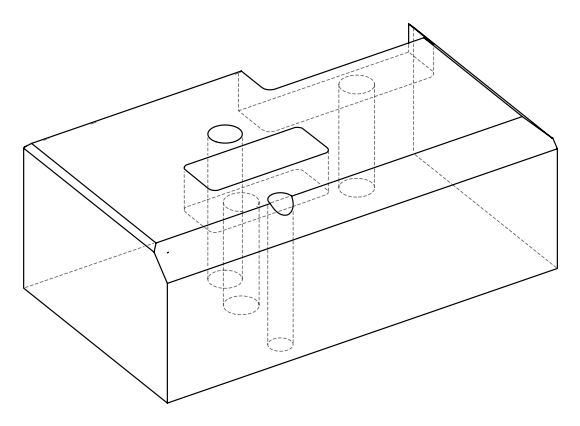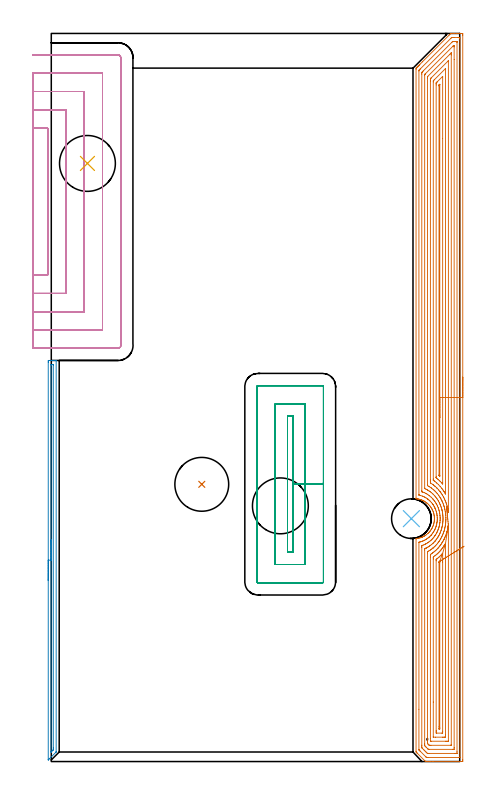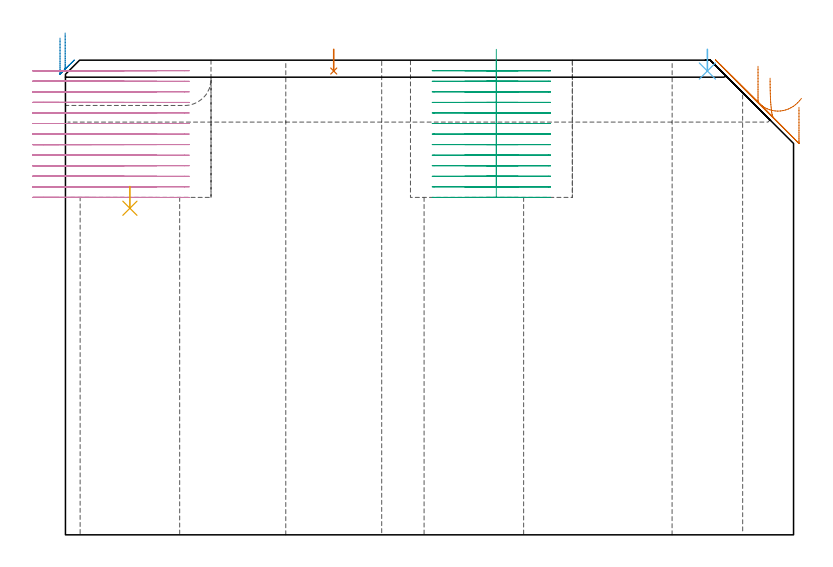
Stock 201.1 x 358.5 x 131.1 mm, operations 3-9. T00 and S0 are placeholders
(PLAN: 21 operations, 13 tool changes, 106.5 min)
(1 AREA_MILL | FG_CHAMFER_SURFACE | UGT0205_001 | 3.04 min | 2054 mm3)
(2 AREA_MILL_1 | FG_CHAMFER_SURFACE_1 | UGT0205_001 | 9.06 min | 28883 mm3)
(3 AREA_MILL_2 | FG_CHAMFER_SURFACE_2 | UGT0205_001 | 25.26 min | 92489 mm3)
(4 AREA_MILL_3 | FG_CHAMFER_SURFACE_3 | UGT0205_001 | 3.28 min | 1498 mm3)
(5 MILL_RECTANGULAR_POCKET | POCKET_RECTANGULAR_STRAIGHT | NXT0201_011 | Follow Part, ap 3, ae 75% | 16.88 min | 183505 mm3)
(6 MILL_SLOT | SLOT_PARTIAL_RECTANGULAR | NXT0201_011 | Follow Part, ap 3, ae 75% | 44.08 min | 234664 mm3)
(7 SPOT_DRILL | STEP1HOLE | NXT0321_9005460120000 | 0.06 min | 189 mm3)
(8 SPOT_DRILL_1 | STEP1HOLE_1 | NXT0321_9005460120000 | 0.05 min | 132 mm3)
(9 SPOT_DRILL_2 | STEP1HOLE_2 | NXT0321_9005460120000 | 0.05 min | 174 mm3)
(10 SPOT_DRILL_3 | STEP1HOLE_3 | NXT0321_9005460120000 | 0.06 min | 194 mm3)
(11 DRILL_THROUGH_HOLE_INTO_CENTER | STEP1HOLE | NXT0301_065 | 0.4 min | 6294 mm3)
(12 DRILL_TO_ENLARGE_THROUGH_HOLE | STEP1HOLE | UGT0301_390 | 0.43 min | 48818 mm3)
(13 DRILL_BLIND_HOLE_INTO_CENTER | STEP1HOLE_1 | NXT0301_041 | 0.05 min | 282 mm3)
(14 GUN_DRILL_THROUGH_HOLE | STEP1HOLE_1 | UGT0307_002 | 0.62 min | 3402 mm3)
(15 SPADE_DRILL_TO_ENLARGE_THROUGH_HOLE | STEP1HOLE_1 | UGT0306_010 | 0.56 min | 34786 mm3)
(16 DRILL_BLIND_HOLE_INTO_CENTER_1 | STEP1HOLE_2 | NXT0301_041 | 0.05 min | 285 mm3)
(17 GUN_DRILL_THROUGH_HOLE_1 | STEP1HOLE_2 | UGT0307_002 | 0.59 min | 3414 mm3)
(18 SPADE_DRILL_TO_ENLARGE_THROUGH_HOLE_1 | STEP1HOLE_2 | UGT0306_007 | 0.55 min | 24118 mm3)
(19 DRILL_TO_ENLARGE_THROUGH_HOLE_1 | STEP1HOLE_2 | UGT0301_388 | 0.57 min | 44264 mm3)
(20 DRILL_THROUGH_HOLE_INTO_CENTER_1 | STEP1HOLE_3 | NXT0301_065 | 0.4 min | 6315 mm3)
(21 DRILL_TO_ENLARGE_THROUGH_HOLE_2 | STEP1HOLE_3 | UGT0301_390 | 0.43 min | 48801 mm3)
(TOOL UGT0205_001 | Chamfer Mill 20 x 3 x 45 deg. | D20 FL50 Z2)
(TOOL NXT0201_011 | ENDMILL 12mm [2P460-1200-NA 1630] | D12 FL38 Z6)
(TOOL NXT0321_9005460120000 | NC Spot Drill, 142deg, 12mm, Carbide, Uncoated | D12 PA142 FL30 Z2)
(TOOL NXT0301_065 | Carbide Drill 9.4mm [860.1-0940-075A1-MM 2214] | D9.4 PA140 FL98 Z2)
(TOOL UGT0301_390 | Twist Drill 27.5 mm | D27.5 PA118 FL165 Z2)
(TOOL NXT0301_041 | Carbide Drill 7mm [860.1-0700-035A1-MM 2214] | D7 PA140 FL53 Z2)
(TOOL UGT0307_002 | Gun Drill 6 mm | D6 PA130 FL24 Z1)
(TOOL UGT0306_010 | Spade Drill 19.5mm | D19.5 PA132 FL10 Z2)
(TOOL UGT0306_007 | Spade Drill 16.5mm | D16.5 PA132 FL10 Z2)
(TOOL UGT0301_388 | Twist Drill 26.5 mm | D26.5 PA118 FL165 Z2)
(OP 3 AREA_MILL_2)
G17 G21 G94 G90
T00 M6
G54
G17 G0 G90 X202.6 Y189.25 S1061 M3
G43 Z141.1 H0
Z118.1
G94 G1 Y189.212 Z117.228 F250.
Y189.098 Z116.363
Y188.909 Z115.512
Y188.647 Z114.68
Y188.313 Z113.874
Y187.91 Z113.1
Y187.442 Z112.364
Y186.91 Z111.672
Y186.321 Z111.029
Y185.678 Z110.44
Y184.986 Z109.908
Y184.25 Z109.44
Y183.476 Z109.037
Y182.67 Z108.703
Y181.838 Z108.441
Y180.987 Z108.252
Y180.122 Z108.138
Y179.25 Z108.1
Y1.036
X202.599 Y0.616 Z108.101
X202.595 Y0.148 Z108.103
X202.592 Y0.009 Z108.106
X202.133 Y0. Z108.565
X188.011 Z122.684
X186.58 Z124.117
X185.363 Z125.331
X184.54 Z126.159
X184.481 Z126.218
X184.309 Y0.001 Z126.389
X184.28 Y0.02 Z126.42
X183.981 Y0.318 Z126.717
X180.068 Y4.232 Z130.632
X179.975 Y4.324 Z130.722
X179.746 Y4.555 Z130.948
X179.598 Y4.706 Z131.082
X179.6 Y5.081 Z131.1
Y109.583
X179.603 Y109.773 Z131.089
X179.837 Y109.809 Z130.857
X179.959 Y109.824 Z130.737
X180.068 Y109.84 Z130.631
X180.161 Y109.853 Z130.538
X180.372 Y109.884 Z130.327
X180.813 Y109.966 Z129.887
X181.251 Y110.067 Z129.448
X181.692 Y110.192 Z129.008
X181.833 Y110.239 Z128.867
X182.13 Y110.338 Z128.57
X182.497 Y110.476 Z128.202
X182.592 Y110.512 Z128.106
X182.715 Y110.568 Z127.98
X182.818 Y110.615 Z127.88
X183.009 Y110.701 Z127.691
X183.152 Y110.773 Z127.548
X183.452 Y110.925 Z127.248
X183.598 Y111.008 Z127.101
X183.887 Y111.172 Z126.811
X184.039 Y111.267 Z126.658
X184.259 Y111.404 Z126.439
X184.616 Y111.667 Z126.081
X184.766 Y111.776 Z125.932
X185.404 Y112.297 Z125.296
X185.645 Y112.523 Z125.054
X185.965 Y112.85 Z124.735
X186.209 Y113.118 Z124.491
X186.274 Y113.19 Z124.426
X186.489 Y113.453 Z124.209
X186.523 Y113.495 Z124.174
X186.71 Y113.751 Z123.989
X186.951 Y114.083 Z123.746
X187.183 Y114.443 Z123.514
X187.214 Y114.495 Z123.482
X187.402 Y114.809 Z123.296
X187.493 Y114.975 Z123.206
X187.709 Y115.419 Z122.988
X187.908 Y115.868 Z122.791
X188.074 Y116.313 Z122.62
X188.225 Y116.761 Z122.469
X188.268 Y116.895 Z122.43
X188.281 Y116.936 Z122.417
X188.369 Y117.294 Z122.327
X188.448 Y117.653 Z122.249
X188.527 Y118.099 Z122.172
X188.584 Y118.546 Z122.11
X188.612 Y118.864 Z122.085
X188.623 Y118.992 Z122.073
X188.624 Y119.024 Z122.072
X188.627 Y119.098 Z122.069
X188.633 Y119.283 Z122.057
X188.636 Y119.354 Z122.056
Y119.356
Y119.39 Z122.054
X188.639 Y119.399 Z122.056
Y119.407
X188.641 Y119.439 Z122.055
X188.639 Y119.668 Z122.054
X188.638 Y119.885 Z122.059
X188.618 Y120.279 Z122.08
X188.617 Y120.303 Z122.082
X188.614 Y120.331
X188.611 Y120.354 Z122.083
X188.571 Y120.778 Z122.126
X188.525 Y121.107 Z122.174
X188.508 Y121.224 Z122.191
X188.422 Y121.671 Z122.277
X188.319 Y122.117 Z122.379
X188.31 Y122.152 Z122.388
X188.281 Y122.264 Z122.417
X188.196 Y122.534 Z122.5
X188.164 Y122.638 Z122.533
X188.035 Y123.01 Z122.662
X187.856 Y123.458 Z122.844
X187.653 Y123.902 Z123.043
X187.5 Y124.203 Z123.2
X187.403 Y124.391 Z123.297
X187.286 Y124.595 Z123.413
X187.163 Y124.795 Z123.535
X186.86 Y125.246 Z123.839
X186.524 Y125.71 Z124.176
X186.181 Y126.106 Z124.518
X186.142 Y126.152 Z124.557
X185.745 Y126.58 Z124.954
X185.645 Y126.679 Z125.054
X185.193 Y127.081 Z125.507
X185.111 Y127.148 Z125.588
X184.922 Y127.303 Z125.774
X184.766 Y127.433 Z125.933
X184.75 Y127.446 Z125.95
X184.715 Y127.473 Z125.985
X184.305 Y127.759 Z126.394
X183.887 Y128.029 Z126.812
X183.598 Y128.196 Z127.098
X183.587 Y128.202 Z127.109
X183.335 Y128.339 Z127.363
X183.286 Y128.366 Z127.413
X183.008 Y128.5 Z127.691
X182.715 Y128.628 Z127.983
X182.571 Y128.691 Z128.128
X182.321 Y128.786 Z128.378
X182.13 Y128.858 Z128.569
X181.833 Y128.951 Z128.867
X181.251 Y129.132 Z129.449
X180.986 Y129.201 Z129.713
X180.72 Y129.259 Z129.979
X180.435 Y129.307 Z130.264
X180.372 Y129.318 Z130.327
X180.068 Y129.363 Z130.628
X180.009 Y129.372 Z130.687
X179.91 Y129.383 Z130.786
X179.615 Y129.423 Z131.079
X179.604 Y129.426 Z131.09
X179.6 Y129.679 Z131.1
Y340.914
X179.607 Y341.401 Z131.093
X179.634 Y341.435 Z131.065
X180.068 Y341.869 Z130.629
X180.127 Y341.927 Z130.572
X180.305 Y342.105 Z130.394
X180.362 Y342.163 Z130.335
X180.417 Y342.218 Z130.282
X180.602 Y342.403 Z130.097
X180.656 Y342.457 Z130.041
X180.708 Y342.509 Z129.991
X180.9 Y342.701 Z129.799
X180.95 Y342.752 Z129.747
X180.999 Y342.799 Z129.7
X181.198 Y342.998 Z129.501
X181.244 Y343.046 Z129.453
X181.29 Y343.09 Z129.409
X181.496 Y343.296 Z129.203
X182.743 Y344.544 Z127.956
X195.954 Y357.756 Z114.743
X196.434 Y358.234 Z114.266
X196.683 Y358.48 Z114.017
X196.709 Y358.499 Z113.989
X197.075 Y358.5 Z113.625
X197.934 Z112.765
X198.602 Z112.094
X199.819 Z110.879
X201.25 Z109.446
X201.858 Z108.838
X202.133 Y358.497 Z108.564
X202.591 Y358.491 Z108.105
X202.594 Y358.352 Z108.103
X202.599 Y357.885 Z108.101
X202.6 Y357.411 Z108.1
Y179.25
X201.186 Z109.514
X201.185 Y2.091 Z109.515
X201.184 Y2.04 Z109.516
X201.182 Y2.015 Z109.518
X201.18 Y2.011 Z109.52
X201.161 Y2.008 Z109.539
X200.763 Y2.001 Z109.937
X185.363 Y2. Z125.337
X184.876 Y2.002 Z125.824
X184.779 Y2.007 Z125.921
X184.756 Y2.01 Z125.944
X184.698 Y2.061 Z126.002
X184.612 Y2.142 Z126.088
X184.481 Y2.27 Z126.219
X184.348 Y2.402 Z126.352
X181.668 Y5.081 Z129.032
X181.5 Y5.251 Z129.2
X181.152 Y5.606 Z129.548
X181.051 Y5.71 Z129.649
X181.021 Y5.759 Z129.679
X181.019 Y5.807 Z129.681
X181.015 Y5.909 Z129.685
X181.014 Y25.727 Z129.686
X181.015 Y107.796 Z129.685
X181.016 Y107.9 Z129.684
X181.019 Y107.95 Z129.681
X181.02 Y107.97 Z129.68
X181.053 Y107.984 Z129.647
X181.319 Y108.055 Z129.381
X181.523 Y108.11 Z129.177
X181.833 Y108.202 Z128.867
X182.201 Y108.317 Z128.499
X182.715 Y108.495 Z127.985
X182.856 Y108.547 Z127.844
X183.202 Y108.689 Z127.498
X183.472 Y108.817 Z127.228
X183.598 Y108.881 Z127.102
X184.053 Y109.122 Z126.647
X184.481 Y109.364 Z126.219
X184.617 Y109.445 Z126.083
X184.836 Y109.583 Z125.864
X185.143 Y109.805 Z125.557
X185.363 Y109.97 Z125.337
X185.645 Y110.191 Z125.055
X185.999 Y110.476 Z124.701
X186.132 Y110.591 Z124.568
X186.246 Y110.696 Z124.454
X186.584 Y111.027 Z124.116
X186.918 Y111.369 Z123.782
X187.019 Y111.48 Z123.681
X187.128 Y111.606 Z123.572
X187.423 Y111.964 Z123.277
X187.651 Y112.262 Z123.049
X187.803 Y112.472 Z122.897
X188.011 Y112.768 Z122.689
X188.164 Y113.001 Z122.536
X188.26 Y113.155 Z122.44
X188.497 Y113.557 Z122.203
X188.758 Y114.048 Z121.942
X188.786 Y114.103 Z121.914
X188.803 Y114.14 Z121.897
X188.894 Y114.331 Z121.806
X189.077 Y114.756 Z121.623
X189.154 Y114.942 Z121.546
X189.326 Y115.397 Z121.374
X189.479 Y115.835 Z121.221
X189.521 Y115.964 Z121.179
X189.55 Y116.064 Z121.15
X189.726 Y116.728 Z120.974
X189.732 Y116.75 Z120.968
X189.736 Y116.768 Z120.964
X189.776 Y116.954 Z120.924
X189.878 Y117.518 Z120.822
X189.894 Y117.621 Z120.806
X189.984 Y118.304 Z120.716
X190.001 Y118.514 Z120.699
X190.041 Y119.139 Z120.659
X190.05 Y119.407 Z120.65
X190.043 Y120.03 Z120.657
X190.029 Y120.301 Z120.671
X189.972 Y120.996 Z120.728
X189.949 Y121.194 Z120.751
X189.894 Y121.575 Z120.806
X189.815 Y122.048 Z120.885
X189.808 Y122.087 Z120.892
X189.776 Y122.245 Z120.924
X189.595 Y122.98 Z121.105
X189.517 Y123.243 Z121.183
X189.304 Y123.873 Z121.396
X188.982 Y124.677 Z121.718
X188.942 Y124.767 Z121.758
X188.894 Y124.868 Z121.806
X188.487 Y125.66 Z122.213
X188.311 Y125.962 Z122.389
X188.011 Y126.432 Z122.689
X187.93 Y126.553 Z122.77
X187.736 Y126.831 Z122.964
X187.247 Y127.446 Z123.453
X187.128 Y127.583 Z123.572
X186.422 Y128.339 Z124.278
X186.246 Y128.498 Z124.454
X185.858 Y128.836 Z124.842
X185.386 Y129.232 Z125.314
X185.363 Y129.25 Z125.337
X185.304 Y129.292 Z125.396
X184.481 Y129.834 Z126.219
X183.981 Y130.126 Z126.719
X183.598 Y130.318 Z127.102
X183.239 Y130.489 Z127.461
X182.715 Y130.697 Z127.985
X181.861 Y130.99 Z128.839
X181.019 Y131.247 Z129.681
X181.018 Y131.254 Z129.682
X181.016 Y131.278 Z129.684
X181.015 Y131.329 Z129.685
X181.014 Y131.433 Z129.686
X181.015 Y340.021 Z129.685
X181.019 Y340.228 Z129.681
X181.021 Y340.33 Z129.679
X181.033 Y340.372 Z129.667
X181.064 Y340.405 Z129.636
X181.257 Y340.604 Z129.443
X181.564 Y340.914 Z129.136
X181.699 Y341.05 Z129.001
X196.837 Y356.187 Z113.863
X197.106 Y356.447 Z113.594
X197.146 Y356.485 Z113.554
X197.202 Y356.49 Z113.498
X197.325 Y356.497 Z113.375
X197.72 Y356.499 Z112.98
X198.205 Y356.5 Z112.495
X199.97 Z110.73
X200.367 Y356.499 Z110.333
X200.856 Y356.497 Z109.844
X201.078 Y356.49 Z109.622
X201.179 Y356.476 Z109.521
X201.185 Y356.164 Z109.515
Y356.098
X201.186 Y179.25 Z109.514
X199.772 Z110.928
X199.771 Y4.791 Z110.929
X199.769 Y4.188 Z110.931
X199.766 Y4.044 Z110.934
X199.765 Y4.016 Z110.935
X199.732 Y4.01 Z110.968
X199.668 Y4.003 Z111.032
X199.485 Y4.001 Z111.215
X198.788 Y4. Z111.912
X186.246 Z124.454
X185.546 Y4.003 Z125.154
X185.363 Y4.01 Z125.337
X185.19 Y4.021 Z125.51
X185.015 Y4.188 Z125.685
X184.481 Y4.719 Z126.219
X184.118 Y5.081 Z126.582
X183.598 Y5.601 Z127.102
X183.225 Y5.975 Z127.475
X182.715 Y6.487 Z127.985
X182.527 Y6.68 Z128.173
X182.435 Y6.776 Z128.265
X182.434 Y6.868 Z128.266
X182.43 Y7.156 Z128.27
X182.429 Y7.761 Z128.271
X182.428 Y8.051 Z128.272
X182.429 Y105.406 Z128.271
X182.432 Y106.01 Z128.268
X182.434 Y106.294 Z128.266
X182.442 Y106.324 Z128.258
X182.47 Y106.337 Z128.23
X182.54 Y106.364 Z128.16
X182.715 Y106.429 Z127.985
X183.057 Y106.558 Z127.643
X183.598 Y106.773 Z127.102
X183.689 Y106.811 Z127.011
X183.891 Y106.903 Z126.809
X184.282 Y107.104 Z126.418
X184.481 Y107.212 Z126.219
X184.851 Y107.421 Z125.849
X185.363 Y107.723 Z125.337
X185.408 Y107.751 Z125.292
X185.476 Y107.796 Z125.224
X185.919 Y108.126 Z124.781
X186.246 Y108.378 Z124.454
X186.637 Y108.689 Z124.063
X186.903 Y108.918 Z123.797
X187.128 Y109.127 Z123.572
X187.358 Y109.35 Z123.342
X187.589 Y109.583 Z123.111
X187.793 Y109.803 Z122.907
X188.011 Y110.045 Z122.689
X188.208 Y110.277 Z122.492
X188.37 Y110.476 Z122.33
X188.596 Y110.776 Z122.104
X188.894 Y111.179 Z121.806
X188.972 Y111.29 Z121.728
X189.025 Y111.369 Z121.675
X189.318 Y111.832 Z121.382
X189.577 Y112.262 Z121.123
X189.649 Y112.391 Z121.051
X189.776 Y112.63 Z120.924
X189.95 Y112.979 Z120.75
X190.034 Y113.155 Z120.666
X190.229 Y113.59 Z120.471
X190.42 Y114.048 Z120.28
X190.488 Y114.221 Z120.212
X190.659 Y114.682 Z120.041
X190.724 Y114.875 Z119.976
X190.746 Y114.942 Z119.954
X190.852 Y115.291 Z119.848
X190.926 Y115.564 Z119.774
X190.995 Y115.835 Z119.705
X191.102 Y116.279 Z119.598
X191.19 Y116.728 Z119.51
X191.246 Y117.026 Z119.454
X191.332 Y117.621 Z119.368
X191.357 Y117.808 Z119.343
X191.423 Y118.514 Z119.277
X191.431 Y118.626 Z119.269
X191.466 Y119.407 Z119.234
X191.467 Y119.483 Z119.233
X191.449 Y120.301 Z119.251
X191.445 Y120.398 Z119.255
X191.379 Y121.194 Z119.321
X191.361 Y121.377 Z119.339
X191.261 Y122.087 Z119.439
X191.199 Y122.434 Z119.501
X191.087 Y122.98 Z119.613
X190.943 Y123.586 Z119.757
X190.863 Y123.873 Z119.837
X190.659 Y124.518 Z120.041
X190.572 Y124.767 Z120.128
X190.522 Y124.905 Z120.178
X190.207 Y125.66 Z120.493
X190.081 Y125.944 Z120.619
X189.791 Y126.538 Z120.909
X189.776 Y126.567 Z120.924
X189.594 Y126.904 Z121.106
X189.463 Y127.129 Z121.237
X189.267 Y127.446 Z121.433
X188.894 Y128.009 Z121.806
X188.656 Y128.339 Z122.044
X188.371 Y128.704 Z122.329
X188.011 Y129.149 Z122.689
X187.938 Y129.232 Z122.762
X187.128 Y130.078 Z123.572
X187.079 Y130.126 Z123.621
X186.246 Y130.836 Z124.454
X186.146 Y130.918 Z124.554
X186.016 Y131.019 Z124.684
X185.363 Y131.458 Z125.337
X185.095 Y131.635 Z125.605
X184.637 Y131.912 Z126.063
X184.481 Y131.997 Z126.219
X184.301 Y132.093 Z126.399
X183.598 Y132.418 Z127.102
X182.781 Y132.738 Z127.919
X182.715 Y132.761 Z127.985
X182.584 Y132.805 Z128.116
X182.465 Y132.854 Z128.235
X182.435 Y132.869 Z128.265
X182.433 Y132.882 Z128.267
X182.431 Y132.956 Z128.269
X182.429 Y133.106 Z128.271
X182.428 Y133.408 Z128.272
X182.429 Y338.524 Z128.271
X182.433 Y339.128 Z128.267
X182.436 Y339.272 Z128.264
X182.444 Y339.333 Z128.256
X182.477 Y339.369 Z128.223
X182.715 Y339.614 Z127.985
X182.917 Y339.817 Z127.783
X183.12 Y340.021 Z127.58
X197.123 Y354.023 Z113.577
X197.415 Y354.312 Z113.285
X197.572 Y354.461 Z113.128
X197.628 Y354.49 Z113.072
X197.72 Y354.492 Z112.98
X198.417 Y354.5 Z112.283
X198.602 Z112.098
X199.3 Y354.499 Z111.4
X199.485 Y354.496 Z111.215
X199.67 Y354.49 Z111.03
X199.765 Y354.477 Z110.935
X199.768 Y354.408 Z110.932
X199.77 Y354.312 Z110.93
X199.771 Y354.022 Z110.929
X199.772 Y179.25 Z110.928
X198.357 Z112.343
Y6.868
X198.353 Y6.226 Z112.347
X198.35 Y6.017 Z112.35
X198.148 Y6.01 Z112.552
X197.72 Y6. Z112.98
X197.694 Z113.006
X186.221 Z124.479
X185.792 Y6.003 Z124.908
X185.685 Y6.007 Z125.015
X185.66 Y6.01 Z125.04
X185.627 Y6.034 Z125.073
X185.556 Y6.099 Z125.144
X185.363 Y6.287 Z125.337
X184.781 Y6.868 Z125.919
X184.481 Y7.169 Z126.219
X183.893 Y7.761 Z126.807
X183.854 Y7.806 Z126.846
X183.85 Y7.843 Z126.85
X183.846 Y7.922 Z126.854
X183.844 Y8.084 Z126.856
X183.843 Y8.406 Z126.857
Y8.654
Y104.224
X183.845 Y104.546 Z126.855
X183.849 Y104.707 Z126.851
X183.851 Y104.78 Z126.849
X183.905 Y104.806 Z126.795
X184.481 Y105.077 Z126.219
X184.507 Y105.09 Z126.193
X184.561 Y105.117 Z126.139
X185.084 Y105.399 Z125.616
X185.363 Y105.556 Z125.337
X185.646 Y105.724 Z125.054
X186.111 Y106.01 Z124.589
X186.191 Y106.066 Z124.509
X186.246 Y106.106 Z124.454
X186.696 Y106.447 Z124.004
X187.128 Y106.78 Z123.572
X187.196 Y106.834 Z123.504
X187.281 Y106.903 Z123.419
X187.676 Y107.242 Z123.024
X188.011 Y107.554 Z122.689
X188.133 Y107.672 Z122.567
X188.258 Y107.796 Z122.442
X188.568 Y108.126 Z122.132
X188.894 Y108.479 Z121.806
X188.991 Y108.59 Z121.709
X189.074 Y108.689 Z121.626
X189.386 Y109.084 Z121.314
X189.776 Y109.6 Z120.924
X190.128 Y110.119 Z120.572
X190.36 Y110.476 Z120.34
X190.475 Y110.662 Z120.225
X190.659 Y110.972 Z120.041
X190.799 Y111.227 Z119.901
X190.874 Y111.369 Z119.826
X191.099 Y111.817 Z119.601
X191.311 Y112.262 Z119.389
X191.383 Y112.422 Z119.317
X191.541 Y112.785 Z119.159
X191.648 Y113.047 Z119.052
X191.69 Y113.155 Z119.01
X191.886 Y113.7 Z118.814
X192.006 Y114.048 Z118.694
X192.109 Y114.367 Z118.591
X192.273 Y114.942 Z118.427
X192.305 Y115.062 Z118.395
X192.424 Y115.537 Z118.276
X192.477 Y115.781 Z118.223
X192.488 Y115.835 Z118.212
X192.617 Y116.533 Z118.083
X192.647 Y116.728 Z118.053
X192.73 Y117.311 Z117.97
X192.766 Y117.621 Z117.934
X192.811 Y118.122 Z117.889
X192.84 Y118.514 Z117.86
X192.861 Y118.965 Z117.839
X192.878 Y119.407 Z117.822
X192.872 Y119.847 Z117.828
X192.862 Y120.301 Z117.838
X192.835 Y120.778 Z117.865
X192.802 Y121.194 Z117.898
X192.749 Y121.758 Z117.951
X192.703 Y122.087 Z117.997
X192.593 Y122.81 Z118.107
X192.561 Y122.98 Z118.139
X192.424 Y123.66 Z118.276
X192.374 Y123.873 Z118.326
X192.357 Y123.941 Z118.343
X192.233 Y124.41 Z118.467
X192.129 Y124.767 Z118.571
X191.99 Y125.205 Z118.71
X191.835 Y125.66 Z118.865
X191.541 Y126.41 Z119.159
X191.483 Y126.553 Z119.217
X191.441 Y126.655 Z119.259
X191.204 Y127.162 Z119.496
X191.062 Y127.446 Z119.638
X190.659 Y128.23 Z120.041
X190.597 Y128.339 Z120.103
X190.507 Y128.493 Z120.193
X190.021 Y129.232 Z120.679
X189.776 Y129.587 Z120.924
X189.368 Y130.126 Z121.332
X188.894 Y130.708 Z121.806
X188.605 Y131.019 Z122.095
X188.011 Y131.637 Z122.689
X187.714 Y131.912 Z122.986
X187.128 Y132.412 Z123.572
X186.646 Y132.805 Z124.054
X186.246 Y133.078 Z124.454
X185.876 Y133.324 Z124.824
X185.363 Y133.649 Z125.337
X185.283 Y133.698 Z125.417
X184.761 Y133.976 Z125.939
X184.481 Y134.113 Z126.219
X183.887 Y134.399 Z126.813
X183.849 Y134.418 Z126.851
X183.847 Y134.443 Z126.853
X183.845 Y134.499 Z126.855
X183.843 Y134.591 Z126.857
Y337.987
X183.845 Y338.235 Z126.855
X183.847 Y338.274 Z126.853
X183.85 Y338.29 Z126.85
X183.865 Y338.308 Z126.835
X183.925 Y338.374 Z126.775
X184.018 Y338.469 Z126.682
X184.134 Y338.585 Z126.566
X197.72 Y352.17 Z112.98
X197.898 Y352.345 Z112.802
X197.985 Y352.426 Z112.715
X198.057 Y352.49 Z112.643
X198.159 Z112.541
X198.351 Y352.477 Z112.349
X198.353 Y352.313 Z112.347
X198.356 Y351.881 Z112.344
X198.357 Y345.62 Z112.343
Y179.25
X196.943 Z113.757
Y8.439
X196.94 Y8.224 Z113.76
X196.936 Y8.081 Z113.764
X196.931 Y8.009 Z113.769
X196.917 Y8.007 Z113.783
X196.837 Y8.004 Z113.863
X196.6 Y8.001 Z114.1
X186.892 Y8. Z123.808
X186.246 Y8.004 Z124.454
X186.154 Y8.007 Z124.546
X186.099 Y8.011 Z124.601
X186.05 Y8.057 Z124.65
X185.849 Y8.254 Z124.851
X185.445 Y8.654 Z125.255
X185.363 Y8.739 Z125.337
X185.27 Y8.84 Z125.43
X185.262 Y9.225 Z125.438
X185.258 Y9.44 Z125.442
X185.257 Y9.547 Z125.443
Y9.655
X185.258 Y102.544 Z125.442
X185.264 Y103.33 Z125.436
X185.321 Y103.373 Z125.379
X185.363 Y103.4 Z125.337
X185.883 Y103.697 Z124.817
X186.246 Y103.911 Z124.454
X186.438 Y104.029 Z124.262
X186.744 Y104.224 Z123.956
X186.969 Y104.385 Z123.731
X187.128 Y104.504 Z123.572
X187.473 Y104.768 Z123.227
X187.922 Y105.117 Z122.778
X187.971 Y105.157 Z122.729
X188.011 Y105.19 Z122.689
X188.448 Y105.567 Z122.252
X188.924 Y106.01 Z121.776
X189.342 Y106.449 Z121.358
X189.774 Y106.905 Z120.926
X190.17 Y107.397 Z120.53
X190.486 Y107.796 Z120.214
X190.561 Y107.895 Z120.139
X190.659 Y108.029 Z120.041
X190.93 Y108.415 Z119.77
X191.12 Y108.689 Z119.58
X191.287 Y108.946 Z119.413
X191.541 Y109.346 Z119.159
X191.63 Y109.493 Z119.07
X191.682 Y109.583 Z119.018
X191.947 Y110.065 Z118.753
X192.162 Y110.476 Z118.538
X192.25 Y110.652 Z118.45
X192.424 Y111.01 Z118.276
X192.536 Y111.255 Z118.164
X192.586 Y111.369 Z118.114
X192.8 Y111.882 Z117.9
X192.952 Y112.262 Z117.748
X193.049 Y112.523 Z117.651
X193.279 Y113.155 Z117.421
X193.286 Y113.176 Z117.414
X193.307 Y113.24 Z117.393
X193.49 Y113.863 Z117.21
X193.542 Y114.048 Z117.158
X193.676 Y114.567 Z117.024
X193.768 Y114.942 Z116.932
X193.844 Y115.291 Z116.856
X193.95 Y115.835 Z116.75
X193.987 Y116.039 Z116.713
X194.094 Y116.728 Z116.606
X194.106 Y116.812 Z116.594
X194.189 Y117.516 Z116.511
X194.198 Y117.612 Z116.502
X194.259 Y118.444 Z116.441
X194.263 Y118.514 Z116.437
X194.293 Y119.303 Z116.407
X194.294 Y119.407 Z116.406
X194.283 Y120.206 Z116.417
X194.279 Y120.301 Z116.421
X194.235 Y121.148 Z116.465
X194.231 Y121.194 Z116.469
X194.189 Y121.691 Z116.511
X194.149 Y122.087 Z116.551
X194.144 Y122.133 Z116.556
X194.015 Y122.98 Z116.685
X193.981 Y123.191 Z116.719
X193.847 Y123.873 Z116.853
X193.755 Y124.313 Z116.945
X193.644 Y124.767 Z117.056
X193.442 Y125.522 Z117.258
X193.4 Y125.66 Z117.3
X193.307 Y125.95 Z117.393
X193.1 Y126.553 Z117.6
X192.972 Y126.892 Z117.728
X192.744 Y127.446 Z117.956
X192.424 Y128.187 Z118.276
X192.353 Y128.339 Z118.347
X192.284 Y128.481 Z118.416
X191.891 Y129.232 Z118.809
X191.768 Y129.462 Z118.932
X191.541 Y129.845 Z119.159
X191.366 Y130.126 Z119.334
X191.037 Y130.635 Z119.663
X190.767 Y131.019 Z119.933
X190.659 Y131.164 Z120.041
X190.07 Y131.912 Z120.63
X189.776 Y132.271 Z120.924
X189.276 Y132.805 Z121.424
X188.894 Y133.201 Z121.806
X188.358 Y133.698 Z122.342
X188.011 Y133.994 Z122.689
X187.285 Y134.591 Z123.415
X187.128 Y134.702 Z123.572
X186.789 Y134.935 Z123.911
X186.246 Y135.282 Z124.454
X185.923 Y135.485 Z124.777
X185.363 Y135.801 Z125.337
X185.288 Y135.845 Z125.412
X185.27 Y135.859 Z125.43
X185.264 Y135.865 Z125.436
X185.262 Y135.912 Z125.438
X185.259 Y136.055 Z125.441
X185.257 Y136.27 Z125.443
Y136.378
Y336.556
X185.259 Y336.949 Z125.441
X185.262 Y337.145 Z125.438
X185.264 Y337.239 Z125.436
X185.342 Y337.342 Z125.358
X185.352 Y337.353 Z125.348
X185.363 Y337.365 Z125.337
X196.058 Y348.06 Z114.642
X196.451 Y348.45 Z114.249
X196.837 Y348.83 Z113.863
X196.9 Y348.889 Z113.8
X196.937 Y348.865 Z113.763
X196.939 Y348.85 Z113.761
X196.943 Y348.06 Z113.757
Y347.952
Y179.25
X195.529 Z115.171
Y123.411
X195.524 Y122.98 Z115.176
X195.522 Y122.918 Z115.178
X195.506 Y122.747 Z115.194
X195.398 Y123.416 Z115.302
X195.373 Y123.569 Z115.327
X195.316 Y123.873 Z115.384
X195.217 Y124.388 Z115.483
X195.16 Y124.677 Z115.54
X195.141 Y124.767 Z115.559
X195.072 Y125.07 Z115.628
X194.92 Y125.66 Z115.78
X194.863 Y125.871 Z115.837
X194.661 Y126.553 Z116.039
X194.463 Y127.169 Z116.237
X194.366 Y127.446 Z116.334
X194.189 Y127.91 Z116.511
X194.015 Y128.339 Z116.685
X193.89 Y128.642 Z116.81
X193.624 Y129.232 Z117.076
X193.307 Y129.886 Z117.393
X193.185 Y130.126 Z117.515
X193.052 Y130.384 Z117.648
X192.69 Y131.019 Z118.01
X192.424 Y131.446 Z118.276
X192.12 Y131.912 Z118.58
X191.885 Y132.258 Z118.815
X191.541 Y132.735 Z119.159
X191.489 Y132.805 Z119.211
X191.296 Y133.054 Z119.404
X190.775 Y133.698 Z119.925
X190.659 Y133.833 Z120.041
X189.948 Y134.591 Z120.752
X189.776 Y134.766 Z120.924
X189.009 Y135.485 Z121.691
X188.894 Y135.584 Z121.806
X188.325 Y136.06 Z122.375
X188.011 Y136.313 Z122.689
X187.927 Y136.378 Z122.773
X186.77 Y137.154 Z123.93
X186.684 Y137.212 Z124.016
X186.678 Y137.271 Z124.022
X186.674 Y137.731 Z124.026
X186.672 Y138.164 Z124.028
X186.671 Y138.627 Z124.029
X186.672 Y335.124 Z124.028
X186.674 Y335.555 Z124.026
X186.678 Y336.011 Z124.022
X186.684 Y336.225 Z124.016
X186.898 Y336.448 Z123.802
X187.013 Y336.565 Z123.687
X187.128 Y336.681 Z123.572
X195.072 Y344.624 Z115.628
X195.45 Y344.998 Z115.25
X195.496 Y345.04 Z115.204
X195.521 Y345.061 Z115.179
X195.525 Y345.028 Z115.175
X195.527 Y344.995 Z115.173
X195.528 Y344.918 Z115.172
X195.529 Y179.25 Z115.171
X194.115 Z116.585
X194.114 Y131.988 Z116.586
X194.113 Y131.912 Z116.587
X194.108 Y131.745 Z116.592
X194.084 Y131.782 Z116.616
X194.005 Y131.912 Z116.695
X193.891 Y132.109 Z116.809
X193.748 Y132.358 Z116.952
X193.465 Y132.805 Z117.235
X193.307 Y133.047 Z117.393
X192.866 Y133.698 Z117.834
X192.424 Y134.294 Z118.276
X192.194 Y134.591 Z118.506
X191.541 Y135.399 Z119.159
X191.467 Y135.485 Z119.233
X190.659 Y136.34 Z120.041
X190.622 Y136.378 Z120.078
X189.776 Y137.162 Z120.924
X189.654 Y137.271 Z121.046
X188.894 Y137.895 Z121.806
X188.559 Y138.164 Z122.141
X188.373 Y138.297 Z122.327
X188.149 Y138.457 Z122.551
X188.092 Y138.503 Z122.608
X188.09 Y138.523 Z122.61
X188.088 Y138.573 Z122.612
X188.085 Y138.982 Z122.615
Y139.057
X188.086 Y334.662 Z122.614
X188.091 Y335.071 Z122.609
X188.092 Y335.169 Z122.608
X188.139 Y335.23 Z122.561
X188.234 Y335.33 Z122.466
X188.453 Y335.555 Z122.247
X194.002 Y341.104 Z116.698
X194.083 Y341.183 Z116.617
X194.096 Y341.193 Z116.604
X194.104 Y341.198 Z116.596
X194.108 Y341.181 Z116.592
X194.113 Y340.991 Z116.587
X194.114 Y340.914 Z116.586
X194.115 Y340.801 Z116.585
Y179.25
X192.701 Z117.999
X192.7 Y137.271 Z118.
X192.699 Y136.993 Z118.001
X192.695 Y136.712 Z118.005
X192.693 Y136.654 Z118.007
X192.424 Y136.961 Z118.276
X192.138 Y137.271 Z118.562
X191.541 Y137.894 Z119.159
X191.268 Y138.164 Z119.432
X190.659 Y138.731 Z120.041
X190.292 Y139.057 Z120.408
X189.776 Y139.496 Z120.924
X189.53 Y139.705 Z121.17
X189.506 Y139.737 Z121.194
X189.504 Y139.783 Z121.196
X189.501 Y139.857 Z121.199
X189.5 Y139.95 Z121.2
Y140.23
Y333.155
X189.502 Y333.769 Z121.198
X189.504 Y334.044 Z121.196
X189.506 Y334.137 Z121.194
X189.562 Y334.203 Z121.138
X189.776 Y334.427 Z120.924
X189.892 Y334.545 Z120.808
X190.009 Y334.662 Z120.691
X192.689 Y337.342 Z118.011
X192.693 Z118.007
X192.695 Z118.005
X192.697 Y337.332 Z118.003
X192.7 Y337.063 Z118.
X192.701 Y306.746 Z117.999
Y179.25
X191.286 Z119.414
Y140.844
X191.284 Y140.664 Z119.416
X191.281 Y140.575 Z119.419
X191.28 Y140.566 Z119.42
X191.271 Y140.57 Z119.429
X191.237 Y140.595 Z119.463
X190.952 Y140.844 Z119.748
X190.921 Y140.88 Z119.779
X190.918 Y140.907 Z119.782
X190.916 Y140.971 Z119.784
X190.914 Y141.102 Z119.786
Y332.617
X190.916 Y332.876 Z119.784
X190.919 Y333.064 Z119.781
X190.921 Y333.107 Z119.779
X190.935 Y333.127 Z119.765
X190.961 Y333.158 Z119.739
X191.11 Y333.312 Z119.59
X191.172 Y333.373 Z119.528
X191.252 Y333.447 Z119.448
X191.278 Y333.47 Z119.422
X191.281 Y333.43 Z119.419
X191.283 Y333.364 Z119.417
X191.286 Y333.134 Z119.414
Y179.25
Y178.378 Z119.452
Y177.514 Z119.566
Y176.662 Z119.754
Y175.83 Z120.017
Y175.024 Z120.351
Y174.25 Z120.753
Y173.514 Z121.222
Y172.822 Z121.753
Y172.179 Z122.343
Y171.59 Z122.986
Y171.059 Z123.678
Y170.59 Z124.414
Y170.187 Z125.188
Y169.853 Z125.993
Y169.591 Z126.826
Y169.402 Z127.677
Y169.288 Z128.542
Y169.25 Z129.414
G0 Z141.1
X194.622 Y125.397
Z126.126
G1 X194.618 Y125.444 Z125.255
X194.621 Y125.416 Z124.383
X194.631 Y125.312 Z123.517
X194.648 Y125.134 Z122.663
X194.673 Y124.882 Z121.828
X194.706 Y124.559 Z121.019
X194.744 Y124.166 Z120.241
X194.79 Y123.708 Z119.5
X194.842 Y123.187 Z118.802
X194.899 Y122.608 Z118.152
X194.962 Y121.975 Z117.555
X195.03 Y121.292 Z117.017
X195.102 Y120.565 Z116.54
X195.178 Y119.799 Z116.128
X195.257 Y119.001 Z115.786
X195.339 Y118.176 Z115.514
X195.422 Y117.33 Z115.316
X195.508 Y116.471 Z115.192
X195.523 Y116.313 Z115.177
X195.526 Y116.268 Z115.174
X195.528 Y115.835 Z115.172
X195.529 Y115.517 Z115.171
X195.528 Y10.209 Z115.172
X195.527 Y10.093 Z115.173
X195.524 Y10.037 Z115.176
X195.522 Y10.015 Z115.178
X195.499 Y10.008 Z115.201
X195.072 Y10.003 Z115.628
X194.624 Y10. Z116.076
X194.189 Z116.511
X187.128 Z123.572
X186.679 Y10.002 Z124.021
X186.675 Y10.006 Z124.025
X186.673 Y10.008 Z124.027
X186.671 Y11.334 Z124.029
X186.672 Y100.651 Z124.028
X186.674 Y101.111 Z124.026
X186.678 Y101.544 Z124.022
X186.69 Y101.987 Z124.01
X187.128 Y102.27 Z123.572
X187.229 Y102.336 Z123.471
X187.382 Y102.437 Z123.318
X187.746 Y102.705 Z122.954
X188.011 Y102.903 Z122.689
X188.251 Y103.088 Z122.449
X188.56 Y103.33 Z122.14
X188.744 Y103.482 Z121.956
X188.894 Y103.608 Z121.806
X189.221 Y103.892 Z121.479
X189.58 Y104.224 Z121.12
X189.68 Y104.321 Z121.02
X189.776 Y104.417 Z120.924
X190.118 Y104.771 Z120.582
X190.447 Y105.117 Z120.253
X190.548 Y105.228 Z120.152
X190.659 Y105.354 Z120.041
X190.955 Y105.71 Z119.745
X191.199 Y106.01 Z119.501
X191.35 Y106.204 Z119.35
X191.541 Y106.457 Z119.159
X191.728 Y106.714 Z118.972
X191.863 Y106.903 Z118.837
X192.092 Y107.239 Z118.608
X192.424 Y107.735 Z118.276
X192.448 Y107.772 Z118.252
X192.463 Y107.796 Z118.237
X192.779 Y108.33 Z117.921
X192.984 Y108.689 Z117.716
X193.098 Y108.9 Z117.602
X193.307 Y109.295 Z117.393
X193.402 Y109.486 Z117.298
X193.449 Y109.583 Z117.251
X193.684 Y110.094 Z117.016
X193.855 Y110.476 Z116.845
X193.956 Y110.712 Z116.744
X194.189 Y111.276 Z116.511
X194.215 Y111.343 Z116.485
X194.224 Y111.369 Z116.476
X194.447 Y112.001 Z116.253
X194.537 Y112.262 Z116.163
X194.666 Y112.672 Z116.034
X194.812 Y113.155 Z115.888
X194.87 Y113.36 Z115.83
X195.053 Y114.048 Z115.647
X195.057 Y114.064 Z115.643
X195.072 Y114.126 Z115.628
X195.217 Y114.795 Z115.483
X195.247 Y114.942 Z115.453
X195.31 Y115.274 Z115.39
X195.359 Y115.544 Z115.341
X195.408 Y115.835 Z115.292
X195.424 Y115.936 Z115.276
X195.508 Y116.471 Z115.192
X194.108 Y107.437 Z116.592
X194.114 Y106.979 Z116.586
Y106.903
X194.115 Y13.195 Z116.585
X194.114 Y12.303 Z116.586
X194.113 Y12.227 Z116.587
X194.108 Y12.032 Z116.592
X193.754 Y12.01 Z116.946
X193.528 Y12.002 Z117.172
X193.307 Y12.001 Z117.393
X192.648 Y12. Z118.052
X189.118 Z121.582
X188.235 Z122.465
X188.145 Y12.002 Z122.555
X188.122 Y12.004 Z122.578
X188.101 Y12.009 Z122.599
X188.092 Y12.017 Z122.608
X188.09 Y12.04 Z122.61
X188.086 Y12.151 Z122.614
X188.085 Y29.289 Z122.615
Y99.758
X188.09 Y100.571 Z122.61
X188.092 Y100.651 Z122.608
X188.099 Y100.695 Z122.601
X188.154 Y100.739 Z122.546
X188.248 Y100.813 Z122.452
X188.894 Y101.304 Z121.806
X189.028 Y101.408 Z121.672
X189.199 Y101.544 Z121.501
X189.516 Y101.807 Z121.184
X189.776 Y102.026 Z120.924
X189.994 Y102.217 Z120.706
X190.234 Y102.437 Z120.466
X190.451 Y102.647 Z120.249
X190.659 Y102.853 Z120.041
X190.893 Y103.093 Z119.807
X191.12 Y103.33 Z119.58
X191.323 Y103.551 Z119.377
X191.541 Y103.794 Z119.159
X191.739 Y104.024 Z118.961
X191.905 Y104.224 Z118.795
X192.136 Y104.515 Z118.564
X192.424 Y104.884 Z118.276
X192.523 Y105.016 Z118.177
X192.597 Y105.117 Z118.103
X192.892 Y105.536 Z117.808
X193.222 Y106.01 Z117.478
X193.256 Y106.061 Z117.444
X193.307 Y106.138 Z117.393
X193.6 Y106.606 Z117.1
X193.784 Y106.903 Z116.916
X194.108 Y107.437 Z116.592
X192.694 Y102.517 Z118.006
X192.696 Y102.437 Z118.004
X192.7 Y102.271 Z118.
X192.701 Y98.25 Z117.999
X192.7 Y14.906 Z118.
X192.699 Y14.628 Z118.001
X192.693 Y14.013 Z118.007
X192.437 Y14. Z118.263
X192.424 Z118.276
X189.776 Y14.001 Z120.924
X189.507 Y14.013 Z121.193
X189.503 Y14.29 Z121.197
X189.5 Y14.906 Z121.2
Y15.186
Y98.865
X189.501 Y99.142 Z121.199
X189.507 Y99.424 Z121.193
X189.511 Y99.488 Z121.189
X189.537 Y99.512 Z121.163
X189.603 Y99.568 Z121.097
X189.776 Y99.707 Z120.924
X189.839 Y99.758 Z120.861
X190.29 Y100.131 Z120.41
X190.659 Y100.442 Z120.041
X190.769 Y100.539 Z119.931
X190.892 Y100.651 Z119.808
X191.223 Y100.973 Z119.477
X191.541 Y101.286 Z119.159
X191.669 Y101.415 Z119.031
X191.793 Y101.544 Z118.907
X192.099 Y101.873 Z118.601
X192.424 Y102.226 Z118.276
X192.522 Y102.338 Z118.178
X192.609 Y102.437 Z118.091
X192.646 Y102.474 Z118.054
X192.694 Y102.517 Z118.006
X191.28 Y98.614 Z119.42
X191.282 Y98.566 Z119.418
X191.284 Y98.498 Z119.416
X191.286 Y98.23 Z119.414
Y97.971
Y16.693
X191.284 Y16.435 Z119.416
X191.28 Y16.064 Z119.42
X191.276 Y16.01 Z119.424
X191.221 Y16.007 Z119.479
X191.1 Y16.005 Z119.6
X190.979 Y16.007 Z119.721
X190.924 Y16.01 Z119.776
X190.921 Y16.058 Z119.779
X190.916 Y16.433 Z119.784
X190.914 Y17.328 Z119.786
Y97.971
X190.916 Y98.153 Z119.784
X190.918 Y98.266 Z119.782
X190.921 Y98.317 Z119.779
X190.973 Y98.366 Z119.727
X191.068 Y98.45 Z119.632
X191.152 Y98.518 Z119.548
X191.253 Y98.597 Z119.447
X191.28 Y98.614 Z119.42
X191.866 Y98.975 Z118.884
X192.49 Y99.359 Z118.41
X193.146 Y99.763 Z118.001
X193.831 Y100.184 Z117.662
X194.538 Y100.619 Z117.393
X195.262 Y101.065 Z117.198
X195.998 Y101.517 Z117.078
X196.74 Y101.974 Z117.033
X197.482 Y102.431 Z117.065
X198.219 Y102.885 Z117.173
X198.946 Y103.332 Z117.355
X199.656 Y103.769 Z117.611
X200.345 Y104.193 Z117.939
X201.006 Y104.6 Z118.337
X201.636 Y104.987 Z118.8
X202.228 Y105.352 Z119.326
X202.78 Y105.691 Z119.911
X203.286 Y106.003 Z120.549
G0 Z141.1
M5
M2
(OP 4 AREA_MILL_3)
G17 G21 G94 G90
T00 M6
G54
G17 G0 G90 X-1.5 Y89.15 S1061 M3
G43 Z141.1 H0
Z137.2
G94 G1 Y89.188 Z136.328 F250.
Y89.302 Z135.464
Y89.491 Z134.612
Y89.753 Z133.78
Y90.087 Z132.974
Y90.49 Z132.2
Y90.959 Z131.464
Y91.49 Z130.772
Y92.079 Z130.129
Y92.722 Z129.54
Y93.414 Z129.008
Y94.15 Z128.54
Y94.924 Z128.137
Y95.73 Z127.803
Y96.562 Z127.541
Y97.414 Z127.352
Y98.279 Z127.238
Y99.15 Z127.2
Y196.61
X-1.498 Y196.892 Z127.202
X-1.49 Y197.493 Z127.205
X-0.889 Y197.5 Z127.805
X-0.319 Z128.378
X0.004 Z128.7
X0.573 Z129.27
X0.896 Z129.592
X1.543 Z130.242
X1.958 Z130.657
X2.343 Y197.493 Z131.034
X2.397 Y197.49 Z131.088
X2.4 Y197.339 Z131.1
Y4.953
X2.401 Y4.7 Z131.099
X2.275 Y4.575 Z130.975
X2.236 Y4.536 Z130.936
X-0.889 Y1.411 Z127.811
X-1.189 Y1.111 Z127.51
X-1.336 Y0.963 Z127.361
X-1.488 Y0.813 Z127.21
X-1.496 Y0.812 Z127.202
X-1.499 Y0.813 Z127.199
X-1.5 Y0.892 Z127.2
Y99.15
X-0.086 Z128.614
Y195.196
X-0.084 Y195.286 Z128.616
X-0.079 Y195.463 Z128.621
X-0.076 Y195.492 Z128.624
X-0.069 Y195.494 Z128.631
X-0.045 Y195.497 Z128.655
X0.004 Y195.499 Z128.704
X0.504 Z129.204
X0.896 Y195.494 Z129.596
X0.952 Y195.49 Z129.652
X0.979 Y195.485 Z129.679
X0.985 Y195.107 Z129.685
Y6.675
X0.981 Y5.871 Z129.681
X0.98 Y5.788 Z129.68
X0.965 Y5.727 Z129.665
X0.896 Y5.654 Z129.596
X0.561 Y5.313 Z129.261
X0.004 Y4.754 Z128.704
X-0.035 Y4.717 Z128.665
X-0.066 Y4.691 Z128.634
X-0.078 Y4.682 Z128.622
X-0.079 Y4.712 Z128.621
X-0.084 Y4.889 Z128.616
X-0.085 Y4.979 Z128.615
X-0.086 Y5.068 Z128.614
Y99.15
Y100.022 Z128.652
Y100.887 Z128.766
Y101.738 Z128.955
Y102.57 Z129.217
Y103.376 Z129.551
Y104.15 Z129.954
Y104.886 Z130.423
Y105.578 Z130.954
Y106.221 Z131.543
Y106.811 Z132.186
Y107.342 Z132.878
Y107.81 Z133.614
Y108.213 Z134.388
Y108.547 Z135.194
Y108.809 Z136.026
Y108.998 Z136.878
Y109.112 Z137.743
Y109.15 Z138.614
G0 Z141.1
M5
M2
(OP 5 MILL_RECTANGULAR_POCKET)
G17 G21 G94 G90
T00 M6
G54
G17 G0 G90 X119. Y114.474 S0 M3
G43 Z141.1 H1
Z134.1
G94 G1 Y136.55 Z128.185 F250.
Y170.1 F500.
X116.3
Y103.
X119.
Y136.55
X125.
Y176.1
X110.3
Y97.
X125.
Y136.55
X134.
Y184.6
G3 X133.5 Y185.1 R0.5
G1 X101.8
G3 X101.3 Y184.6 R0.5
G1 Y88.5
G3 X101.8 Y88. R0.5
G1 X133.5
G3 X134. Y88.5 R0.5
G1 Y136.55
Y137.55
G0 X119. Y114.474 Z131.185
G1 Y136.55 Z125.269 F250.
Y170.1 F500.
X116.3
Y103.
X119.
Y136.55
X125.
Y176.1
X110.3
Y97.
X125.
Y136.55
X134.
Y184.6
G3 X133.5 Y185.1 R0.5
G1 X101.8
G3 X101.3 Y184.6 R0.5
G1 Y88.5
G3 X101.8 Y88. R0.5
G1 X133.5
G3 X134. Y88.5 R0.5
G1 Y136.55
Y137.55
G0 X119. Y114.474 Z128.269
G1 Y136.55 Z122.354 F250.
Y170.1 F500.
X116.3
Y103.
X119.
Y136.55
X125.
Y176.1
X110.3
Y97.
X125.
Y136.55
X134.
Y184.6
G3 X133.5 Y185.1 R0.5
G1 X101.8
G3 X101.3 Y184.6 R0.5
G1 Y88.5
G3 X101.8 Y88. R0.5
G1 X133.5
G3 X134. Y88.5 R0.5
G1 Y136.55
Y137.55
G0 X119. Y114.474 Z125.354
G1 Y136.55 Z119.438 F250.
Y170.1 F500.
X116.3
Y103.
X119.
Y136.55
X125.
Y176.1
X110.3
Y97.
X125.
Y136.55
X134.
Y184.6
G3 X133.5 Y185.1 R0.5
G1 X101.8
G3 X101.3 Y184.6 R0.5
G1 Y88.5
G3 X101.8 Y88. R0.5
G1 X133.5
G3 X134. Y88.5 R0.5
G1 Y136.55
Y137.55
G0 X119. Y114.474 Z122.438
G1 Y136.55 Z116.523 F250.
Y170.1 F500.
X116.3
Y103.
X119.
Y136.55
X125.
Y176.1
X110.3
Y97.
X125.
Y136.55
X134.
Y184.6
G3 X133.5 Y185.1 R0.5
G1 X101.8
G3 X101.3 Y184.6 R0.5
G1 Y88.5
G3 X101.8 Y88. R0.5
G1 X133.5
G3 X134. Y88.5 R0.5
G1 Y136.55
Y137.55
G0 X119. Y114.474 Z119.523
G1 Y136.55 Z113.608 F250.
Y170.1 F500.
X116.3
Y103.
X119.
Y136.55
X125.
Y176.1
X110.3
Y97.
X125.
Y136.55
X134.
Y184.6
G3 X133.5 Y185.1 R0.5
G1 X101.8
G3 X101.3 Y184.6 R0.5
G1 Y88.5
G3 X101.8 Y88. R0.5
G1 X133.5
G3 X134. Y88.5 R0.5
G1 Y136.55
Y137.55
G0 X119. Y114.474 Z116.608
G1 Y136.55 Z110.692 F250.
Y170.1 F500.
X116.3
Y103.
X119.
Y136.55
X125.
Y176.1
X110.3
Y97.
X125.
Y136.55
X134.
Y184.6
G3 X133.5 Y185.1 R0.5
G1 X101.8
G3 X101.3 Y184.6 R0.5
G1 Y88.5
G3 X101.8 Y88. R0.5
G1 X133.5
G3 X134. Y88.5 R0.5
G1 Y136.55
Y137.55
G0 X119. Y114.474 Z113.692
G1 Y136.55 Z107.777 F250.
Y170.1 F500.
X116.3
Y103.
X119.
Y136.55
X125.
Y176.1
X110.3
Y97.
X125.
Y136.55
X134.
Y184.6
G3 X133.5 Y185.1 R0.5
G1 X101.8
G3 X101.3 Y184.6 R0.5
G1 Y88.5
G3 X101.8 Y88. R0.5
G1 X133.5
G3 X134. Y88.5 R0.5
G1 Y136.55
Y137.55
G0 X119. Y114.474 Z110.777
G1 Y136.55 Z104.862 F250.
Y170.1 F500.
X116.3
Y103.
X119.
Y136.55
X125.
Y176.1
X110.3
Y97.
X125.
Y136.55
X134.
Y184.6
G3 X133.5 Y185.1 R0.5
G1 X101.8
G3 X101.3 Y184.6 R0.5
G1 Y88.5
G3 X101.8 Y88. R0.5
G1 X133.5
G3 X134. Y88.5 R0.5
G1 Y136.55
Y137.55
G0 X119. Y114.474 Z107.862
G1 Y136.55 Z101.946 F250.
Y170.1 F500.
X116.3
Y103.
X119.
Y136.55
X125.
Y176.1
X110.3
Y97.
X125.
Y136.55
X134.
Y184.6
G3 X133.5 Y185.1 R0.5
G1 X101.8
G3 X101.3 Y184.6 R0.5
G1 Y88.5
G3 X101.8 Y88. R0.5
G1 X133.5
G3 X134. Y88.5 R0.5
G1 Y136.55
Y137.55
G0 X119. Y114.474 Z104.946
G1 Y136.55 Z99.031 F250.
Y170.1 F500.
X116.3
Y103.
X119.
Y136.55
X125.
Y176.1
X110.3
Y97.
X125.
Y136.55
X134.
Y184.6
G3 X133.5 Y185.1 R0.5
G1 X101.8
G3 X101.3 Y184.6 R0.5
G1 Y88.5
G3 X101.8 Y88. R0.5
G1 X133.5
G3 X134. Y88.5 R0.5
G1 Y136.55
Y137.55
G0 X119. Y114.474 Z102.031
G1 Y136.55 Z96.115 F250.
Y170.1 F500.
X116.3
Y103.
X119.
Y136.55
X125.
Y176.1
X110.3
Y97.
X125.
Y136.55
X134.
Y184.6
G3 X133.5 Y185.1 R0.5
G1 X101.8
G3 X101.3 Y184.6 R0.5
G1 Y88.5
G3 X101.8 Y88. R0.5
G1 X133.5
G3 X134. Y88.5 R0.5
G1 Y136.55
Y137.55
G0 X119. Y114.474 Z99.115
G1 Y136.55 Z93.2 F250.
Y170.1 F500.
X116.3
Y103.
X119.
Y136.55
X125.
Y176.1
X110.3
Y97.
X125.
Y136.55
X134.
Y184.6
G3 X133.5 Y185.1 R0.5
G1 X101.8
G3 X101.3 Y184.6 R0.5
G1 Y88.5
G3 X101.8 Y88. R0.5
G1 X133.5
G3 X134. Y88.5 R0.5
G1 Y136.55
Y137.55
G0 Z141.1
M5
M2
(OP 6 MILL_SLOT)
G17 G21 G94 G90
T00 M6
G54
G17 G0 G90 X-9. Y239.5 S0 M3
G43 Z141.1 H1
Z128.185
G94 G1 X-6. F250.
X-1.8 F500.
Y311.9
X-5.454
G2 X-6. Y311.904 R36.
G1 X-9. Y311.95 F250.
Y230.5
X-6.
X7.2 F500.
Y320.9
X-5.454
G2 X-6. Y320.906 R27.
G1 X-8.999 Y320.966 F250.
X-9. Y221.5
X-6.
X16.2 F500.
Y329.9
X-5.454
G2 X-6. Y329.908 R18.
G1 X-8.999 Y329.999 F250.
X-9. Y212.5
X-6.
X25.2 F500.
Y338.9
X-5.454
G2 X-6. Y338.917 R9.
G1 X-8.994 Y339.098 F250.
X-9. Y203.5
X-6.
X32.9 F500.
G3 X34.2 Y204.8 R1.3
G1 Y346.6
G3 X32.9 Y347.9 R1.3
G1 X-5.454
X-8.454 F250.
G0 X-9. Y239.5 Z125.269
G1 X-6.
X-1.8 F500.
Y311.9
X-5.963
X-6.
X-9. Y311.903 F250.
Y230.5
X-6.
X7.2 F500.
Y320.9
X-5.963
X-6.
X-9. Y320.904 F250.
Y221.5
X-6.
X16.2 F500.
Y329.9
X-5.963
X-6.
X-9. Y329.906 F250.
Y212.5
X-6.
X25.2 F500.
Y338.9
X-5.963
X-6.
X-9. Y338.913 F250.
Y203.5
X-6.
X32.9 F500.
G3 X34.2 Y204.8 R1.3
G1 Y346.6
G3 X32.9 Y347.9 R1.3
G1 X-5.963
X-8.963 F250.
G0 X-9. Y239.5 Z122.354
G1 X-6.
X-1.8 F500.
Y311.9
X-6.
X-9. F250.
Y230.5
X-6.
X7.2 F500.
Y320.9
X-6.
X-9. F250.
Y221.5
X-6.
X16.2 F500.
Y329.9
X-6.
X-9. F250.
Y212.5
X-6.
X25.2 F500.
Y338.9
X-6.
X-9. F250.
Y203.5
X-6.
X32.9 F500.
G3 X34.2 Y204.8 R1.3
G1 Y346.6
G3 X32.9 Y347.9 R1.3
G1 X-6.
X-9. F250.
G0 Y239.5 Z119.438
G1 X-6.
X-1.8 F500.
Y311.9
X-6.
X-9. F250.
Y230.5
X-6.
X7.2 F500.
Y320.9
X-6.
X-9. F250.
Y221.5
X-6.
X16.2 F500.
Y329.9
X-6.
X-9. F250.
Y212.5
X-6.
X25.2 F500.
Y338.9
X-6.
X-9. F250.
Y203.5
X-6.
X32.9 F500.
G3 X34.2 Y204.8 R1.3
G1 Y346.6
G3 X32.9 Y347.9 R1.3
G1 X-6.
X-9. F250.
G0 Y239.5 Z116.523
G1 X-6.
X-1.8 F500.
Y311.9
X-6.
X-9. F250.
Y230.5
X-6.
X7.2 F500.
Y320.9
X-6.
X-9. F250.
Y221.5
X-6.
X16.2 F500.
Y329.9
X-6.
X-9. F250.
Y212.5
X-6.
X25.2 F500.
Y338.9
X-6.
X-9. F250.
Y203.5
X-6.
X32.9 F500.
G3 X34.2 Y204.8 R1.3
G1 Y346.6
G3 X32.9 Y347.9 R1.3
G1 X-6.
X-9. F250.
G0 Y239.5 Z113.608
G1 X-6.
X-1.8 F500.
Y311.9
X-6.
X-9. F250.
Y230.5
X-6.
X7.2 F500.
Y320.9
X-6.
X-9. F250.
Y221.5
X-6.
X16.2 F500.
Y329.9
X-6.
X-9. F250.
Y212.5
X-6.
X25.2 F500.
Y338.9
X-6.
X-9. F250.
Y203.5
X-6.
X32.9 F500.
G3 X34.2 Y204.8 R1.3
G1 Y346.6
G3 X32.9 Y347.9 R1.3
G1 X-6.
X-9. F250.
G0 Y239.5 Z110.692
G1 X-6.
X-1.8 F500.
Y311.9
X-6.
X-9. F250.
Y230.5
X-6.
X7.2 F500.
Y320.9
X-6.
X-9. F250.
Y221.5
X-6.
X16.2 F500.
Y329.9
X-6.
X-9. F250.
Y212.5
X-6.
X25.2 F500.
Y338.9
X-6.
X-9. F250.
Y203.5
X-6.
X32.9 F500.
G3 X34.2 Y204.8 R1.3
G1 Y346.6
G3 X32.9 Y347.9 R1.3
G1 X-6.
X-9. F250.
G0 Y239.5 Z107.777
G1 X-6.
X-1.8 F500.
Y311.9
X-6.
X-9. F250.
Y230.5
X-6.
X7.2 F500.
Y320.9
X-6.
X-9. F250.
Y221.5
X-6.
X16.2 F500.
Y329.9
X-6.
X-9. F250.
Y212.5
X-6.
X25.2 F500.
Y338.9
X-6.
X-9. F250.
Y203.5
X-6.
X32.9 F500.
G3 X34.2 Y204.8 R1.3
G1 Y346.6
G3 X32.9 Y347.9 R1.3
G1 X-6.
X-9. F250.
G0 Y239.5 Z104.862
G1 X-6.
X-1.8 F500.
Y311.9
X-6.
X-9. F250.
Y230.5
X-6.
X7.2 F500.
Y320.9
X-6.
X-9. F250.
Y221.5
X-6.
X16.2 F500.
Y329.9
X-6.
X-9. F250.
Y212.5
X-6.
X25.2 F500.
Y338.9
X-6.
X-9. F250.
Y203.5
X-6.
X32.9 F500.
G3 X34.2 Y204.8 R1.3
G1 Y346.6
G3 X32.9 Y347.9 R1.3
G1 X-6.
X-9. F250.
G0 Y239.5 Z101.946
G1 X-6.
X-1.8 F500.
Y311.9
X-6.
X-9. F250.
Y230.5
X-6.
X7.2 F500.
Y320.9
X-6.
X-9. F250.
Y221.5
X-6.
X16.2 F500.
Y329.9
X-6.
X-9. F250.
Y212.5
X-6.
X25.2 F500.
Y338.9
X-6.
X-9. F250.
Y203.5
X-6.
X32.9 F500.
G3 X34.2 Y204.8 R1.3
G1 Y346.6
G3 X32.9 Y347.9 R1.3
G1 X-6.
X-9. F250.
G0 Y239.5 Z99.031
G1 X-6.
X-1.8 F500.
Y311.9
X-6.
X-9. F250.
Y230.5
X-6.
X7.2 F500.
Y320.9
X-6.
X-9. F250.
Y221.5
X-6.
X16.2 F500.
Y329.9
X-6.
X-9. F250.
Y212.5
X-6.
X25.2 F500.
Y338.9
X-6.
X-9. F250.
Y203.5
X-6.
X32.9 F500.
G3 X34.2 Y204.8 R1.3
G1 Y346.6
G3 X32.9 Y347.9 R1.3
G1 X-6.
X-9. F250.
G0 Y239.5 Z96.115
G1 X-6.
X-1.8 F500.
Y311.9
X-6.
X-9. F250.
Y230.5
X-6.
X7.2 F500.
Y320.9
X-6.
X-9. F250.
Y221.5
X-6.
X16.2 F500.
Y329.9
X-6.
X-9. F250.
Y212.5
X-6.
X25.2 F500.
Y338.9
X-6.
X-9. F250.
Y203.5
X-6.
X32.9 F500.
G3 X34.2 Y204.8 R1.3
G1 Y346.6
G3 X32.9 Y347.9 R1.3
G1 X-6.
X-9. F250.
G0 Y239.5 Z93.2
G1 X-6.
X-1.8 F500.
Y311.9
X-6.
X-9. F250.
Y230.5
X-6.
X7.2 F500.
Y320.9
X-6.
X-9. F250.
Y221.5
X-6.
X16.2 F500.
Y329.9
X-6.
X-9. F250.
Y212.5
X-6.
X25.2 F500.
Y338.9
X-6.
X-9. F250.
Y203.5
X-6.
X32.9 F500.
G3 X34.2 Y204.8 R1.3
G1 Y346.6
G3 X32.9 Y347.9 R1.3
G1 X-6.
X-9. F250.
G0 Z141.1
M5
M2
(OP 7 SPOT_DRILL)
G17 G21 G94 G90
T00 M6
G54
G17 G0 G90 X17.8 Y294.5 S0 M3
G43 Z141.1 H0
G94 G81 G98 Z90.2 F250. R96.2
G80
M5
M2
(OP 8 SPOT_DRILL_1)
G17 G21 G94 G90
T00 M6
G54
G17 G0 G90 X177.3 Y119.6 S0 M3
G43 Z141.1 H0
G94 G81 G98 Z128.1 F250. R134.1
G80
M5
M2
(OP 9 SPOT_DRILL_2)
G17 G21 G94 G90
T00 M6
G54
G17 G0 G90 X74.1 Y136.5 S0 M3
G43 Z141.1 H0
G94 G81 G98 Z128.1 F250. R134.1
G80
M5
M2
